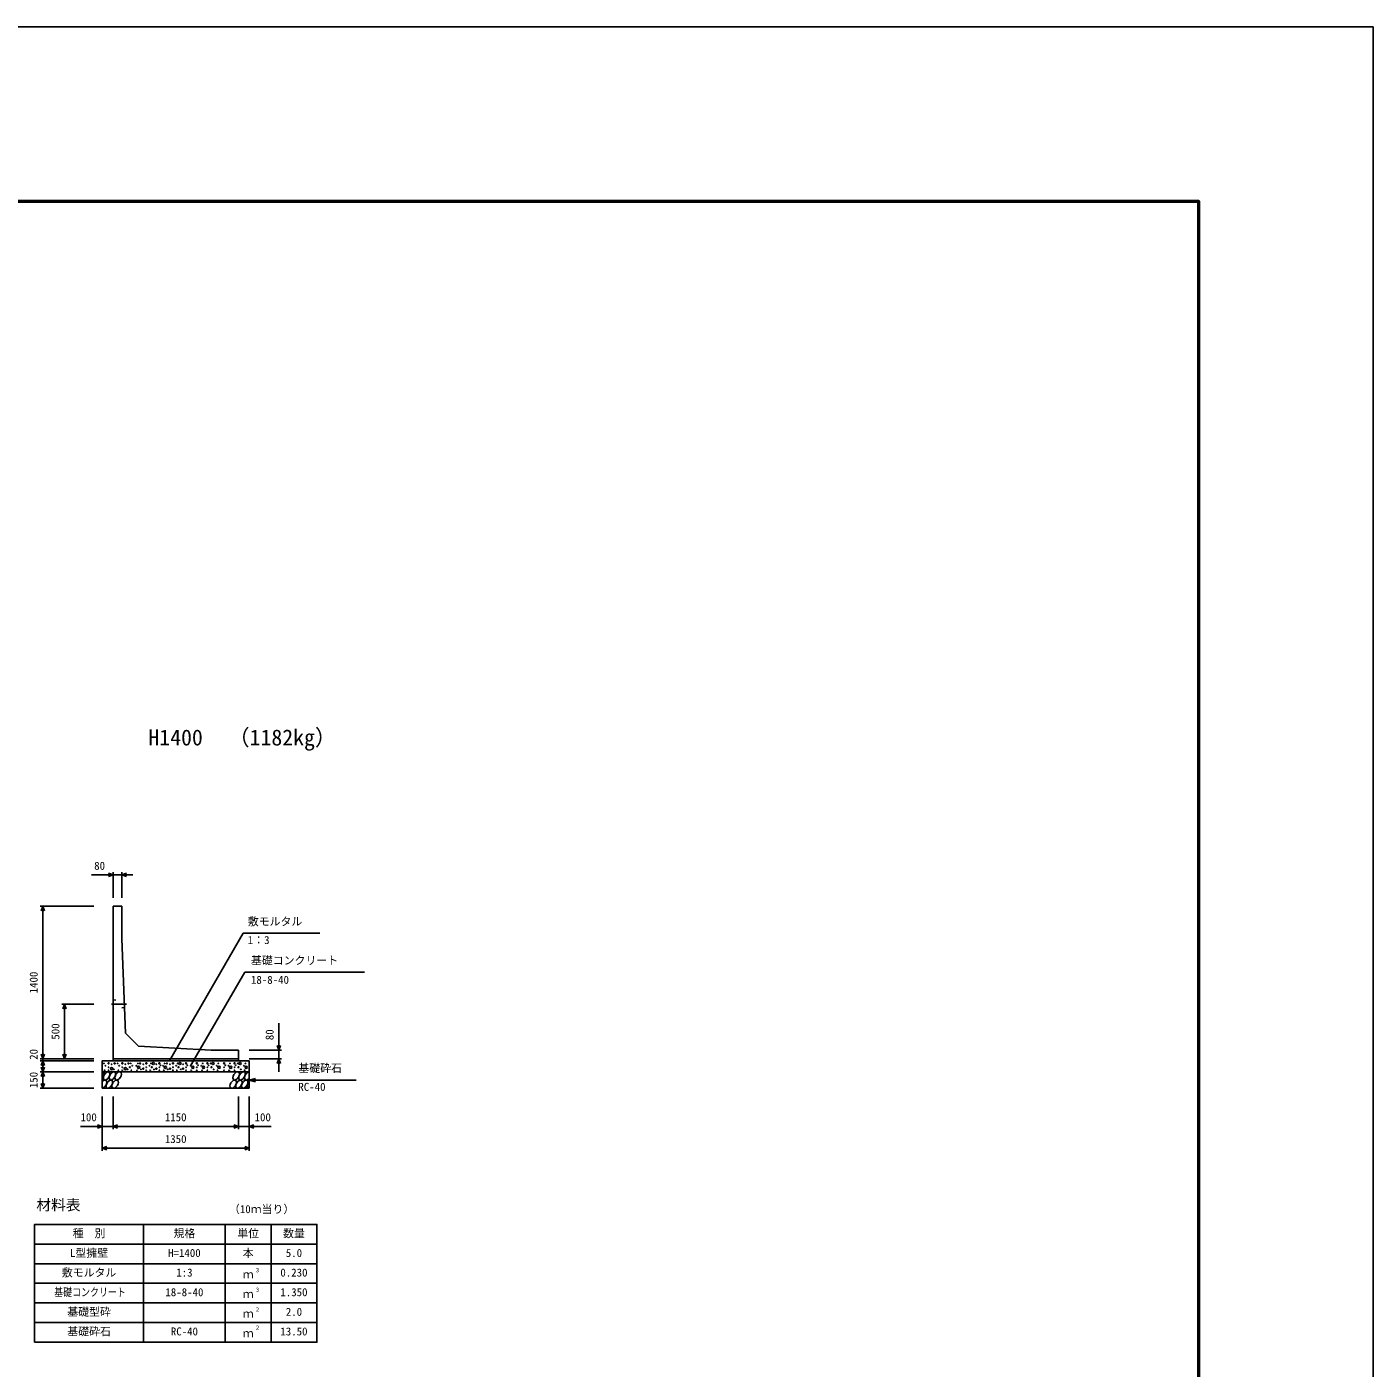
# Model space of a CAD drawing. Units: millimetres, scale not verified. Extents: x -67200 to 67200, y -23760 to 23760.
# Drawn here: x 54849 to 67200, y 11457 to 23760 of the extents above; entities that cross this region are included whole.
import ezdxf
from ezdxf.enums import TextEntityAlignment as Align

# ---------------------------------------------------------------- set-up
doc = ezdxf.new("R2010")
doc.units = ezdxf.units.MM
doc.header["$LTSCALE"] = 80
doc.linetypes.add('CHAIN1', pattern=[8, 5, -1, 1, -1])
doc.linetypes.add('DOTTED', pattern=[1.75, 0.25, -1.5])
for name, color, linetype, lineweight in [('0-0_CENTER', 7, 'CHAIN1', 25), ('0-1_DIM', 7, 'Continuous', 25), ('0-2_Defpoints', 5, 'Continuous', 25), ('0-3_HATCH', 6, 'Continuous', 25), ('0-4_HYO', 3, 'Continuous', 25), ('0-5_HYO2', 4, 'Continuous', 25), ('0-6_OUTLINE', 1, 'Continuous', 25), ('0-7_OUTLINE2', 4, 'DOTTED', 25), ('0-8_TXT', 7, 'Continuous', 25), ('0-9_WAKU', 3, 'Continuous', 25)]:
    doc.layers.add(name, color=color, linetype=linetype, lineweight=lineweight)
doc.styles.add('ＭＳ ゴシック', font='')
doc.styles.get('ＭＳ ゴシック').set_extended_font_data('MS Gothic')

msp = doc.modelspace()

# ---------------------------------------------------------------- linework, layer by layer
at = {"layer": '0-0_CENTER'}
msp.add_line((55625.4, 14794.21), (55762.27, 14794.21), dxfattribs=at)
at = {"layer": '0-1_DIM'}
for p, q in [((55440.28, 15981.1), (55639.82, 15981.1)), ((55639.82, 16006.1), (55639.82, 15769.21)), ((55719.82, 15981.1), (55639.82, 15981.1)), ((55719.82, 16006.1), (55719.82, 15769.21)), ((55719.82, 15981.1), (55819.82, 15981.1)), ((54969.11, 15694.21), (55464.11, 15694.21)), ((54994.11, 14294.21), (54994.11, 15694.21)), ((56161.25, 14282.31), (56832.52, 15444.99)), ((57534.94, 15444.99), (56832.52, 15444.99)), ((56350.73, 14227.92), (56847, 15087.48)), ((57946.55, 15087.48), (56847, 15087.48)), ((55169.11, 14794.21), (55464.11, 14794.21)), ((55194.11, 14794.21), (55194.11, 14294.21)), ((57159.11, 14374.21), (57159.11, 14621.9)), ((57184.11, 14374.21), (56889.11, 14374.21)), ((57159.11, 14374.21), (57159.11, 14294.21)), ((54969.11, 14294.21), (55464.11, 14294.21)), ((54969.11, 14274.21), (55464.11, 14274.21)), ((54994.11, 14294.21), (54994.11, 14274.21)), ((54994.11, 14274.21), (54994.11, 14174.21)), ((57184.11, 14294.21), (56889.11, 14294.21)), ((57159.11, 14174.21), (57159.11, 14294.21)), ((54969.11, 14174.21), (55464.11, 14174.21)), ((54994.11, 14174.21), (54994.11, 14024.21)), ((56889.11, 14099.21), (56947.06, 14114.74)), ((57869.43, 14099.21), (56889.11, 14099.21)), ((56889.11, 14099.21), (56947.06, 14083.68)), ((54969.11, 14024.21), (55464.11, 14024.21)), ((55539.11, 13449.21), (55539.11, 13949.21)), ((55639.11, 13649.21), (55639.11, 13949.21)), ((56789.11, 13649.21), (56789.11, 13949.21)), ((56789.11, 13649.21), (56789.11, 13949.21)), ((56889.11, 13449.21), (56889.11, 13949.21)), ((55339.56, 13674.21), (55539.11, 13674.21)), ((55639.11, 13674.21), (55539.11, 13674.21)), ((56789.11, 13674.21), (55639.11, 13674.21)), ((56889.11, 13674.21), (56789.11, 13674.21)), ((57088.65, 13674.21), (56889.11, 13674.21)), ((56889.11, 13474.21), (55539.11, 13474.21))]:
    msp.add_line(p, q, dxfattribs=at)
for points in [[(55597.54, 15996.49), (55639.82, 15981.1), (55597.54, 15965.71)], [(55762.11, 15996.49), (55719.82, 15981.1), (55762.11, 15965.71)], [(55009.5, 15651.92), (54994.11, 15694.21), (54978.72, 15651.92)], [(55209.5, 14751.92), (55194.11, 14794.21), (55178.72, 14751.92)], [(55009.5, 14336.49), (54994.11, 14294.21), (54978.72, 14336.49)], [(55209.5, 14336.49), (55194.11, 14294.21), (55178.72, 14336.49)], [(57143.72, 14416.49), (57159.11, 14374.21), (57174.5, 14416.49)], [(55009.5, 14231.92), (54994.11, 14274.21), (54978.72, 14231.92)], [(55009.5, 14216.49), (54994.11, 14174.21), (54978.72, 14216.49)], [(57143.72, 14251.92), (57159.11, 14294.21), (57174.5, 14251.92)], [(55009.5, 14131.92), (54994.11, 14174.21), (54978.72, 14131.92)], [(55009.5, 14066.49), (54994.11, 14024.21), (54978.72, 14066.49)], [(55496.82, 13689.6), (55539.11, 13674.21), (55496.82, 13658.82)], [(55681.39, 13689.6), (55639.11, 13674.21), (55681.39, 13658.82)], [(56746.82, 13689.6), (56789.11, 13674.21), (56746.82, 13658.82)], [(56931.39, 13689.6), (56889.11, 13674.21), (56931.39, 13658.82)], [(55581.39, 13489.6), (55539.11, 13474.21), (55581.39, 13458.82)], [(56846.82, 13489.6), (56889.11, 13474.21), (56846.82, 13458.82)]]:
    msp.add_lwpolyline(points, dxfattribs=at)
at = {"layer": '0-2_Defpoints'}
msp.add_lwpolyline([(0, -23760), (67200, -23760), (67200, 23760), (0, 23760)], close=True, dxfattribs=at)
at = {"layer": '0-3_HATCH'}
for centre, radius in [((55555.08, 14251.38), 2.5), ((55569.09, 14230.37), 2.5), ((55597.97, 14252.26), 5), ((55597.97, 14216.37), 2.5), ((55626.01, 14203.23), 10), ((55626.01, 14244.38), 2.5), ((55654.04, 14251.38), 5), ((55681.18, 14251.38), 2.5), ((55695.2, 14230.37), 2.5), ((55724.07, 14252.26), 5), ((55724.07, 14216.37), 2.5), ((55752.11, 14203.23), 10), ((55752.11, 14244.38), 2.5), ((55780.15, 14251.38), 5), ((55794.17, 14216.37), 5), ((55801.18, 14251.38), 2.5), ((55815.2, 14230.37), 2.5), ((55853.02, 14230.37), 2.5), ((55874.05, 14216.37), 10), ((55867.03, 14251.38), 2.5), ((55888.07, 14251.38), 5), ((55916.1, 14203.23), 5), ((55916.1, 14244.38), 2.5), ((55944.14, 14252.26), 5), ((55944.14, 14216.37), 2.5), ((55973.02, 14230.37), 2.5), ((55987.03, 14251.38), 2.5), ((55994.05, 14216.37), 5), ((56008.07, 14251.38), 10), ((56036.1, 14203.23), 5), ((56036.1, 14244.38), 2.5), ((56064.14, 14252.26), 5), ((56064.14, 14216.37), 2.5), ((56075.48, 14234.69), 2.5), ((56098.24, 14230.37), 2.5), ((56119.27, 14216.37), 10), ((56112.26, 14251.38), 2.5), ((56133.29, 14251.38), 5), ((56161.33, 14203.23), 5), ((56161.33, 14244.38), 2.5), ((56189.37, 14252.26), 5), ((56189.37, 14216.37), 2.5), ((56218.24, 14230.37), 2.5), ((56232.26, 14251.38), 2.5), ((56239.27, 14216.37), 5), ((56253.29, 14251.38), 10), ((56281.33, 14203.23), 5), ((56281.33, 14244.38), 2.5), ((56309.37, 14252.26), 5), ((56309.37, 14216.37), 2.5), ((56320.7, 14234.69), 2.5), ((56350.16, 14230.37), 2.5), ((56371.19, 14216.37), 10), ((56364.18, 14251.38), 2.5), ((56407.8, 14252.26), 5), ((56407.8, 14216.37), 2.5), ((56419.14, 14234.69), 2.5), ((56448.6, 14230.37), 2.5), ((56469.63, 14216.37), 10), ((56462.62, 14251.38), 2.5), ((56504.8, 14252.26), 5), ((56504.8, 14216.37), 2.5), ((56516.14, 14234.69), 2.5), ((56534.49, 14251.38), 2.5), ((56541.51, 14216.37), 5), ((56555.53, 14251.38), 10), ((56590.87, 14230.37), 2.5), ((56611.9, 14216.37), 10), ((56604.89, 14251.38), 2.5), ((56658.19, 14252.26), 5), ((56658.19, 14216.37), 2.5), ((56669.53, 14234.69), 2.5), ((56697.72, 14230.37), 2.5), ((56718.75, 14216.37), 10), ((56711.74, 14251.38), 2.5), ((56753.91, 14252.26), 5), ((56753.91, 14216.37), 2.5), ((56765.25, 14234.69), 2.5), ((56783.61, 14251.38), 2.5), ((56790.62, 14216.37), 5), ((56804.64, 14251.38), 10), ((56839.99, 14230.37), 2.5), ((56861.02, 14216.37), 10), ((56854.01, 14251.38), 2.5), ((55562.08, 14188.35), 2.5), ((55597.97, 14188.35), 2.5), ((55647.04, 14196.23), 2.5), ((55688.19, 14188.35), 2.5), ((55724.07, 14188.35), 2.5), ((55773.14, 14196.23), 2.5), ((55808.19, 14188.35), 2.5), ((55860.03, 14188.35), 2.5), ((55895.07, 14196.23), 2.5), ((55944.14, 14188.35), 2.5), ((55980.03, 14188.35), 2.5), ((56015.07, 14196.23), 2.5), ((56064.14, 14188.35), 2.5), ((56105.25, 14188.35), 2.5), ((56140.3, 14196.23), 2.5), ((56189.37, 14188.35), 2.5), ((56225.25, 14188.35), 2.5), ((56260.3, 14196.23), 2.5), ((56309.37, 14188.35), 2.5), ((56357.17, 14188.35), 2.5), ((56407.8, 14188.35), 2.5), ((56455.61, 14188.35), 2.5), ((56504.8, 14188.35), 2.5), ((56562.53, 14196.23), 2.5), ((56597.88, 14188.35), 2.5), ((56658.19, 14188.35), 2.5), ((56704.73, 14188.35), 2.5), ((56753.91, 14188.35), 2.5), ((56811.65, 14196.23), 2.5), ((56847, 14188.35), 2.5)]:
    msp.add_circle(centre, radius, dxfattribs=at)
for centre, start_param, end_param in [((55526.74, 14136.7), 4.385593, 6.67454438), ((55552.06, 14061.71), 3.51114638, 7.548991), ((56875.25, 14136.7), 0.33577149, 4.44118059), ((56900.57, 14061.71), 1.2110787, 3.56587337)]:
    msp.add_ellipse(centre, major_axis=(21.81, 35.31), ratio=0.5792, start_param=start_param, end_param=end_param, dxfattribs=at)
for centre in [(55579.95, 14136.7), (55605.27, 14061.71), (55633.16, 14136.7), (55658.48, 14061.71), (55686.37, 14136.7), (56740.94, 14061.71), (56768.83, 14136.7), (56794.15, 14061.71), (56822.04, 14136.7), (56847.36, 14061.71)]:
    msp.add_ellipse(centre, major_axis=(21.81, 35.31), ratio=0.5792, dxfattribs=at)
at = {"layer": '0-4_HYO'}
for p, q in [((55919.11, 12774.21), (55919.11, 11694.21)), ((56669.11, 12774.21), (56669.11, 11694.21)), ((57089.11, 12774.21), (57089.11, 11694.21)), ((54919.11, 12594.21), (57509.11, 12594.21))]:
    msp.add_line(p, q, dxfattribs=at)
msp.add_lwpolyline([(54919.11, 11694.21), (57509.11, 11694.21), (57509.11, 12774.21), (54919.11, 12774.21)], close=True, dxfattribs=at)
at = {"layer": '0-5_HYO2'}
for p, q in [((54919.11, 12414.21), (57509.11, 12414.21)), ((54919.11, 12234.21), (57509.11, 12234.21)), ((54919.11, 12054.21), (57509.11, 12054.21)), ((54919.11, 11874.21), (57509.11, 11874.21))]:
    msp.add_line(p, q, dxfattribs=at)
at = {"layer": '0-6_OUTLINE'}
for p, q in [((55639.11, 15694.21), (55719.11, 15694.21)), ((55639.11, 14274.21), (55639.11, 15694.21)), ((55719.11, 15694.21), (55719.11, 15394.21)), ((55719.11, 15394.21), (55754.11, 14529.21)), ((55874.11, 14409.21), (55754.11, 14529.21)), ((55874.11, 14409.21), (56539.11, 14374.21)), ((56789.11, 14374.21), (56539.11, 14374.21)), ((56789.11, 14374.21), (56789.11, 14274.21)), ((55639.11, 14294.21), (56789.11, 14294.21)), ((56889.11, 14274.21), (56889.11, 14024.21)), ((56889.11, 14174.21), (55539.11, 14174.21)), ((56889.11, 14024.21), (55539.11, 14024.21))]:
    msp.add_line(p, q, dxfattribs=at)
msp.add_lwpolyline([(56889.11, 14274.21), (55539.11, 14274.21), (55539.11, 14024.21)], dxfattribs=at)
at = {"layer": '0-7_OUTLINE2'}
for p, q in [((55643.61, 14834.21), (55639.11, 14838.71)), ((55643.61, 14834.21), (55737.67, 14824.21)), ((55737.67, 14824.21), (55741.99, 14828.71)), ((55639.11, 14749.71), (55643.61, 14754.21)), ((55740.09, 14764.21), (55643.61, 14754.21)), ((55744.78, 14759.71), (55740.09, 14764.21))]:
    msp.add_line(p, q, dxfattribs=at)
at = {"layer": '0-9_WAKU', "lineweight": 50}
msp.add_lwpolyline([(1600, -22160), (65600, -22160), (65600, 22160), (1600, 22160)], close=True, dxfattribs=at)

# ---------------------------------------------------------------- texts
at = {"layer": '0-1_DIM', "style": 'ＭＳ ゴシック'}
for s, p in [('80', (55466.18, 16006.1)), ('敷モルタル', (56875.37, 15494.99)), ('1：3', (56875.37, 15324.87)), ('基礎コンクリート', (56904.26, 15137.48)), ('18-8-40', (56904.26, 14959.85)), ('基礎砕石', (57339.36, 14149.21)), ('RC-40', (57339.36, 13977.83)), ('100', (55340.47, 13699.21)), ('1150', (56114.11, 13699.21)), ('100', (56937.75, 13699.21)), ('1350', (56114.11, 13499.21))]:
    msp.add_text(s, height=73.31, dxfattribs=at).set_placement(p, align=Align.BOTTOM_LEFT)
for s, p in [('1400', (54969.11, 14894.21)), ('500', (55169.11, 14469.21)), ('80', (57134.11, 14464.85)), ('20', (54969.11, 14284.27)), ('150', (54969.11, 14024.21))]:
    msp.add_text(s, height=73.31, rotation=90, dxfattribs=at).set_placement(p, align=Align.BOTTOM_LEFT)
at = {"layer": '0-8_TXT', "style": 'ＭＳ ゴシック'}
for s, height, p in [('H1400', 146.6, (55964.11, 17124.45)), ('（1182kg）', 146.6, (56692.72, 17124.45)), ('材料表', 98.97, (54935.77, 12874.21)), ('（10ｍ当り）', 73.31, (56702.44, 12855.87)), ('種\u3000別', 73.31, (55269.11, 12634.21)), ('規格', 73.31, (56194.11, 12634.21)), ('単位', 73.31, (56779.11, 12634.21)), ('数量', 73.31, (57199.11, 12634.21)), ('L型擁壁', 73.31, (55244.11, 12454.21)), ('H=1400', 73.31, (56144.11, 12454.21)), ('本', 73.31, (56829.11, 12454.21)), ('5.0', 73.31, (57224.11, 12454.21)), ('敷モルタル', 73.31, (55169.11, 12274.21)), ('1:3', 73.31, (56219.11, 12274.21)), ('３', 36.66, (56938.34, 12324.82)), ('0.230', 73.31, (57174.11, 12274.21)), ('ｍ', 73.31, (56829.11, 12257.54)), ('18-8-40', 73.31, (56119.11, 12094.21)), ('ｍ', 73.31, (56829.11, 12077.54)), ('３', 36.66, (56938.34, 12144.82)), ('1.350', 73.31, (57174.11, 12094.21)), ('基礎型砕', 73.31, (55219.11, 11914.21)), ('２', 36.66, (56938.34, 11964.82)), ('2.0', 73.31, (57224.11, 11914.21)), ('ｍ', 73.31, (56829.11, 11897.54)), ('基礎砕石', 73.31, (55219.11, 11734.21)), ('RC-40', 73.31, (56169.11, 11734.21)), ('ｍ', 73.31, (56829.11, 11717.54)), ('２', 36.66, (56938.34, 11798.15)), ('13.50', 73.31, (57174.11, 11734.21))]:
    msp.add_text(s, height=height, dxfattribs=at).set_placement(p, align=Align.BOTTOM_LEFT)
at = {"layer": '0-8_TXT', "style": 'ＭＳ ゴシック', "width": 0.8}
msp.add_text('基礎コンクリート', height=73.31, dxfattribs=at).set_placement((55099.11, 12094.21), align=Align.BOTTOM_LEFT)

doc.saveas('drawing.dxf')
